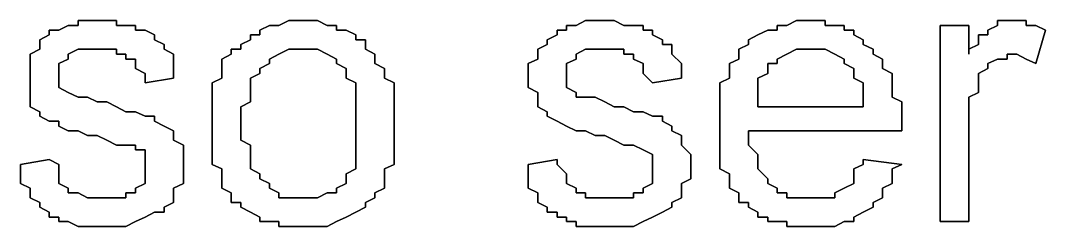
# Model space of a CAD drawing. Header units: metres. Extents: x 2.9 to 42.8, y 1.7 to 28.7.
# Drawn here: x 38.481 to 38.8585, y 19.7044 to 19.7803 of the extents above; entities that cross this region are included whole.
import ezdxf

# ---------------------------------------------------------------- set-up
doc = ezdxf.new("R2010")
doc.units = ezdxf.units.M
doc.layers.add('GRIS', color=8, linetype='Continuous')

msp = doc.modelspace()

# ---------------------------------------------------------------- linework, layer by layer
at = {"layer": 'GRIS', "lineweight": -3}
for points in [[(38.4986, 19.7785), (38.4951, 19.7767), (38.4986, 19.7785)], [(38.5022, 19.7785), (38.4986, 19.7785), (38.5022, 19.7785)], [(38.5057, 19.7803), (38.5022, 19.7803), (38.5057, 19.7803)], [(38.5022, 19.7803), (38.5022, 19.7785), (38.5022, 19.7803)], [(38.5092, 19.7803), (38.5057, 19.7803), (38.5092, 19.7803)], [(38.5128, 19.7803), (38.5092, 19.7803), (38.5128, 19.7803)], [(38.5163, 19.7803), (38.5128, 19.7803), (38.5163, 19.7803)], [(38.5163, 19.7785), (38.5163, 19.7803), (38.5163, 19.7785)], [(38.5198, 19.7785), (38.5163, 19.7785), (38.5198, 19.7785)], [(38.5233, 19.7785), (38.5198, 19.7785), (38.5233, 19.7785)], [(38.5233, 19.7767), (38.5233, 19.7785), (38.5233, 19.7767)], [(38.5727, 19.7785), (38.5692, 19.7767), (38.5727, 19.7785)], [(38.5762, 19.7785), (38.5727, 19.7785), (38.5762, 19.7785)], [(38.5798, 19.7803), (38.5762, 19.7785), (38.5798, 19.7803)], [(38.5833, 19.7803), (38.5798, 19.7803), (38.5833, 19.7803)], [(38.5868, 19.7803), (38.5833, 19.7803), (38.5868, 19.7803)], [(38.5904, 19.7803), (38.5868, 19.7803), (38.5904, 19.7803)], [(38.5939, 19.7785), (38.5904, 19.7803), (38.5939, 19.7785)], [(38.5974, 19.7785), (38.5939, 19.7785), (38.5974, 19.7785)], [(38.5974, 19.7767), (38.5974, 19.7785), (38.5974, 19.7767)], [(38.6856, 19.7785), (38.6821, 19.7785), (38.6856, 19.7785)], [(38.6821, 19.7785), (38.6821, 19.7767), (38.6821, 19.7785)], [(38.6891, 19.7803), (38.6856, 19.7785), (38.6891, 19.7803)], [(38.6927, 19.7803), (38.6891, 19.7803), (38.6927, 19.7803)], [(38.6962, 19.7803), (38.6927, 19.7803), (38.6962, 19.7803)], [(38.6997, 19.7803), (38.6962, 19.7803), (38.6997, 19.7803)], [(38.7032, 19.7785), (38.6997, 19.7803), (38.7032, 19.7785)], [(38.7068, 19.7785), (38.7032, 19.7785), (38.7068, 19.7785)], [(38.7103, 19.7785), (38.7068, 19.7785), (38.7103, 19.7785)], [(38.7103, 19.7767), (38.7103, 19.7785), (38.7103, 19.7767)], [(38.7632, 19.7785), (38.7597, 19.7785), (38.7632, 19.7785)], [(38.7597, 19.7785), (38.7597, 19.7767), (38.7597, 19.7785)], [(38.7668, 19.7803), (38.7632, 19.7785), (38.7668, 19.7803)], [(38.7703, 19.7803), (38.7668, 19.7803), (38.7703, 19.7803)], [(38.7738, 19.7803), (38.7703, 19.7803), (38.7738, 19.7803)], [(38.7773, 19.7803), (38.7738, 19.7803), (38.7773, 19.7803)], [(38.7773, 19.7785), (38.7773, 19.7803), (38.7773, 19.7785)], [(38.7809, 19.7785), (38.7773, 19.7785), (38.7809, 19.7785)], [(38.7844, 19.7785), (38.7809, 19.7785), (38.7844, 19.7785)], [(38.7844, 19.7767), (38.7844, 19.7785), (38.7844, 19.7767)], [(38.8303, 19.7785), (38.8197, 19.7785), (38.8303, 19.7785)], [(38.8197, 19.7785), (38.8197, 19.7062), (38.8197, 19.7785)], [(38.8303, 19.7679), (38.8303, 19.7785), (38.8303, 19.7679)], [(38.8408, 19.7785), (38.8373, 19.7767), (38.8408, 19.7785)], [(38.8444, 19.7803), (38.8408, 19.7803), (38.8444, 19.7803)], [(38.8408, 19.7803), (38.8408, 19.7785), (38.8408, 19.7803)], [(38.8479, 19.7803), (38.8444, 19.7803), (38.8479, 19.7803)], [(38.8514, 19.7803), (38.8479, 19.7803), (38.8514, 19.7803)], [(38.8514, 19.7785), (38.8514, 19.7803), (38.8514, 19.7785)], [(38.8549, 19.7785), (38.8514, 19.7785), (38.8549, 19.7785)], [(38.8585, 19.7767), (38.8549, 19.7785), (38.8585, 19.7767)], [(38.4916, 19.775), (38.4881, 19.7732), (38.4916, 19.775)], [(38.4951, 19.7767), (38.4916, 19.7767), (38.4951, 19.7767)], [(38.4916, 19.7767), (38.4916, 19.775), (38.4916, 19.7767)], [(38.5269, 19.7767), (38.5233, 19.7767), (38.5269, 19.7767)], [(38.5304, 19.775), (38.5269, 19.7767), (38.5304, 19.775)], [(38.5304, 19.7732), (38.5304, 19.775), (38.5304, 19.7732)], [(38.5692, 19.775), (38.5657, 19.775), (38.5692, 19.775)], [(38.5657, 19.775), (38.5657, 19.7732), (38.5657, 19.775)], [(38.5692, 19.7767), (38.5692, 19.775), (38.5692, 19.7767)], [(38.6009, 19.7767), (38.5974, 19.7767), (38.6009, 19.7767)], [(38.6045, 19.775), (38.6009, 19.7767), (38.6045, 19.775)], [(38.6045, 19.7732), (38.6045, 19.775), (38.6045, 19.7732)], [(38.6786, 19.775), (38.675, 19.7732), (38.6786, 19.775)], [(38.6821, 19.7767), (38.6786, 19.7767), (38.6821, 19.7767)], [(38.6786, 19.7767), (38.6786, 19.775), (38.6786, 19.7767)], [(38.7138, 19.7767), (38.7103, 19.7767), (38.7138, 19.7767)], [(38.7138, 19.775), (38.7138, 19.7767), (38.7138, 19.775)], [(38.7174, 19.7732), (38.7138, 19.775), (38.7174, 19.7732)], [(38.7526, 19.775), (38.7491, 19.7732), (38.7526, 19.775)], [(38.7562, 19.7767), (38.7526, 19.775), (38.7562, 19.7767)], [(38.7597, 19.7767), (38.7562, 19.7767), (38.7597, 19.7767)], [(38.7879, 19.7767), (38.7844, 19.7767), (38.7879, 19.7767)], [(38.7879, 19.775), (38.7879, 19.7767), (38.7879, 19.775)], [(38.7914, 19.7732), (38.7879, 19.775), (38.7914, 19.7732)], [(38.8373, 19.775), (38.8338, 19.775), (38.8373, 19.775)], [(38.8338, 19.775), (38.8338, 19.7714), (38.8338, 19.775)], [(38.8373, 19.7767), (38.8373, 19.775), (38.8373, 19.7767)], [(38.8549, 19.7644), (38.8585, 19.7767), (38.8549, 19.7644)], [(38.4881, 19.7697), (38.4845, 19.7679), (38.4881, 19.7697)], [(38.4881, 19.7732), (38.4881, 19.7714), (38.4881, 19.7732)], [(38.4881, 19.7714), (38.4881, 19.7697), (38.4881, 19.7714)], [(38.4986, 19.7679), (38.5022, 19.7697), (38.4986, 19.7679)], [(38.5022, 19.7697), (38.5057, 19.7697), (38.5022, 19.7697)], [(38.5057, 19.7697), (38.5092, 19.7697), (38.5057, 19.7697)], [(38.5092, 19.7697), (38.5128, 19.7697), (38.5092, 19.7697)], [(38.5128, 19.7697), (38.5163, 19.7697), (38.5128, 19.7697)], [(38.5163, 19.7697), (38.5163, 19.7679), (38.5163, 19.7697)], [(38.5339, 19.7714), (38.5304, 19.7732), (38.5339, 19.7714)], [(38.5339, 19.7697), (38.5339, 19.7714), (38.5339, 19.7697)], [(38.5374, 19.7679), (38.5339, 19.7697), (38.5374, 19.7679)], [(38.5621, 19.7697), (38.5586, 19.7697), (38.5621, 19.7697)], [(38.5586, 19.7697), (38.5586, 19.7679), (38.5586, 19.7697)], [(38.5657, 19.7732), (38.5621, 19.7714), (38.5657, 19.7732)], [(38.5621, 19.7714), (38.5621, 19.7697), (38.5621, 19.7714)], [(38.5762, 19.7679), (38.5798, 19.7697), (38.5762, 19.7679)], [(38.5798, 19.7697), (38.5833, 19.7697), (38.5798, 19.7697)], [(38.5833, 19.7697), (38.5868, 19.7697), (38.5833, 19.7697)], [(38.5868, 19.7697), (38.5904, 19.7697), (38.5868, 19.7697)], [(38.5904, 19.7697), (38.5939, 19.7679), (38.5904, 19.7697)], [(38.608, 19.7732), (38.6045, 19.7732), (38.608, 19.7732)], [(38.608, 19.7714), (38.608, 19.7732), (38.608, 19.7714)], [(38.608, 19.7697), (38.608, 19.7714), (38.608, 19.7697)], [(38.6115, 19.7679), (38.608, 19.7697), (38.6115, 19.7679)], [(38.675, 19.7714), (38.6715, 19.7697), (38.675, 19.7714)], [(38.6715, 19.7697), (38.6715, 19.7679), (38.6715, 19.7697)], [(38.675, 19.7732), (38.675, 19.7714), (38.675, 19.7732)], [(38.6856, 19.7679), (38.6891, 19.7697), (38.6856, 19.7679)], [(38.6891, 19.7697), (38.6927, 19.7697), (38.6891, 19.7697)], [(38.6927, 19.7697), (38.6962, 19.7697), (38.6927, 19.7697)], [(38.6962, 19.7697), (38.6997, 19.7697), (38.6962, 19.7697)], [(38.6997, 19.7697), (38.7032, 19.7697), (38.6997, 19.7697)], [(38.7032, 19.7697), (38.7032, 19.7679), (38.7032, 19.7697)], [(38.7174, 19.7714), (38.7174, 19.7732), (38.7174, 19.7714)], [(38.7209, 19.7714), (38.7174, 19.7714), (38.7209, 19.7714)], [(38.7209, 19.7697), (38.7209, 19.7714), (38.7209, 19.7697)], [(38.7209, 19.7679), (38.7209, 19.7697), (38.7209, 19.7679)], [(38.7491, 19.7714), (38.7456, 19.7697), (38.7491, 19.7714)], [(38.7456, 19.7697), (38.7456, 19.7679), (38.7456, 19.7697)], [(38.7491, 19.7732), (38.7491, 19.7714), (38.7491, 19.7732)], [(38.7632, 19.7679), (38.7668, 19.7697), (38.7632, 19.7679)], [(38.7668, 19.7697), (38.7703, 19.7697), (38.7668, 19.7697)], [(38.7703, 19.7697), (38.7738, 19.7697), (38.7703, 19.7697)], [(38.7738, 19.7697), (38.7773, 19.7697), (38.7738, 19.7697)], [(38.7773, 19.7697), (38.7809, 19.7679), (38.7773, 19.7697)], [(38.7914, 19.7714), (38.7914, 19.7732), (38.7914, 19.7714)], [(38.795, 19.7697), (38.7914, 19.7714), (38.795, 19.7697)], [(38.795, 19.7679), (38.795, 19.7697), (38.795, 19.7679)], [(38.8338, 19.7714), (38.8303, 19.7697), (38.8338, 19.7714)], [(38.8303, 19.7697), (38.8303, 19.7679), (38.8303, 19.7697)], [(38.4845, 19.7679), (38.4845, 19.7661), (38.4845, 19.7679)], [(38.4845, 19.7661), (38.4845, 19.7644), (38.4845, 19.7661)], [(38.4951, 19.7644), (38.4986, 19.7661), (38.4951, 19.7644)], [(38.4986, 19.7661), (38.4986, 19.7679), (38.4986, 19.7661)], [(38.5163, 19.7679), (38.5198, 19.7679), (38.5163, 19.7679)], [(38.5198, 19.7679), (38.5198, 19.7661), (38.5198, 19.7679)], [(38.5198, 19.7661), (38.5233, 19.7661), (38.5198, 19.7661)], [(38.5233, 19.7661), (38.5233, 19.7644), (38.5233, 19.7661)], [(38.5374, 19.7644), (38.5374, 19.7679), (38.5374, 19.7644)], [(38.5586, 19.7679), (38.5551, 19.7661), (38.5586, 19.7679)], [(38.5551, 19.7661), (38.5551, 19.7644), (38.5551, 19.7661)], [(38.5727, 19.7661), (38.5762, 19.7679), (38.5727, 19.7661)], [(38.5727, 19.7644), (38.5727, 19.7661), (38.5727, 19.7644)], [(38.5939, 19.7679), (38.5974, 19.7661), (38.5939, 19.7679)], [(38.5974, 19.7661), (38.5974, 19.7644), (38.5974, 19.7661)], [(38.6115, 19.7661), (38.6115, 19.7679), (38.6115, 19.7661)], [(38.6115, 19.7644), (38.6115, 19.7661), (38.6115, 19.7644)], [(38.6715, 19.7661), (38.668, 19.7644), (38.6715, 19.7661)], [(38.6715, 19.7679), (38.6715, 19.7661), (38.6715, 19.7679)], [(38.6821, 19.7644), (38.6856, 19.7661), (38.6821, 19.7644)], [(38.6856, 19.7661), (38.6856, 19.7679), (38.6856, 19.7661)], [(38.7032, 19.7679), (38.7068, 19.7679), (38.7032, 19.7679)], [(38.7068, 19.7679), (38.7068, 19.7661), (38.7068, 19.7679)], [(38.7068, 19.7661), (38.7103, 19.7644), (38.7068, 19.7661)], [(38.7244, 19.7644), (38.7209, 19.7679), (38.7244, 19.7644)], [(38.7456, 19.7661), (38.7421, 19.7644), (38.7456, 19.7661)], [(38.7456, 19.7679), (38.7456, 19.7661), (38.7456, 19.7679)], [(38.7597, 19.7661), (38.7632, 19.7679), (38.7597, 19.7661)], [(38.7597, 19.7644), (38.7597, 19.7661), (38.7597, 19.7644)], [(38.7809, 19.7679), (38.7844, 19.7661), (38.7809, 19.7679)], [(38.7844, 19.7661), (38.7844, 19.7644), (38.7844, 19.7661)], [(38.7985, 19.7661), (38.795, 19.7679), (38.7985, 19.7661)], [(38.7985, 19.7644), (38.7985, 19.7661), (38.7985, 19.7644)], [(38.8373, 19.7644), (38.8408, 19.7661), (38.8373, 19.7644)], [(38.8408, 19.7661), (38.8444, 19.7661), (38.8408, 19.7661)], [(38.8444, 19.7661), (38.8444, 19.7679), (38.8444, 19.7661)], [(38.8444, 19.7679), (38.8479, 19.7679), (38.8444, 19.7679)], [(38.8479, 19.7679), (38.8514, 19.7661), (38.8479, 19.7679)], [(38.8514, 19.7661), (38.8549, 19.7644), (38.8514, 19.7661)], [(38.4845, 19.7644), (38.4845, 19.7608), (38.4845, 19.7644)], [(38.4951, 19.7626), (38.4951, 19.7644), (38.4951, 19.7626)], [(38.4951, 19.7608), (38.4951, 19.7626), (38.4951, 19.7608)], [(38.5233, 19.7644), (38.5233, 19.7626), (38.5233, 19.7644)], [(38.5233, 19.7626), (38.5269, 19.7608), (38.5233, 19.7626)], [(38.5374, 19.7626), (38.5374, 19.7644), (38.5374, 19.7626)], [(38.5374, 19.7591), (38.5374, 19.7626), (38.5374, 19.7591)], [(38.5551, 19.7644), (38.5551, 19.7608), (38.5551, 19.7644)], [(38.5692, 19.7626), (38.5727, 19.7644), (38.5692, 19.7626)], [(38.5692, 19.7608), (38.5692, 19.7626), (38.5692, 19.7608)], [(38.5974, 19.7644), (38.6009, 19.7626), (38.5974, 19.7644)], [(38.6009, 19.7626), (38.6009, 19.7608), (38.6009, 19.7626)], [(38.6151, 19.7626), (38.6115, 19.7644), (38.6151, 19.7626)], [(38.6151, 19.7608), (38.6151, 19.7626), (38.6151, 19.7608)], [(38.668, 19.7644), (38.668, 19.7608), (38.668, 19.7644)], [(38.6821, 19.7626), (38.6821, 19.7644), (38.6821, 19.7626)], [(38.6821, 19.7608), (38.6821, 19.7626), (38.6821, 19.7608)], [(38.7103, 19.7644), (38.7103, 19.7626), (38.7103, 19.7644)], [(38.7103, 19.7626), (38.7103, 19.7608), (38.7103, 19.7626)], [(38.7244, 19.7626), (38.7244, 19.7644), (38.7244, 19.7626)], [(38.7244, 19.7591), (38.7244, 19.7626), (38.7244, 19.7591)], [(38.7421, 19.7644), (38.7421, 19.7626), (38.7421, 19.7644)], [(38.7421, 19.7626), (38.7421, 19.7608), (38.7421, 19.7626)], [(38.7562, 19.7626), (38.7562, 19.7644), (38.7562, 19.7626)], [(38.7562, 19.7644), (38.7597, 19.7644), (38.7562, 19.7644)], [(38.7562, 19.7608), (38.7562, 19.7626), (38.7562, 19.7608)], [(38.7844, 19.7644), (38.7879, 19.7626), (38.7844, 19.7644)], [(38.7879, 19.7626), (38.7879, 19.7608), (38.7879, 19.7626)], [(38.7985, 19.7626), (38.7985, 19.7644), (38.7985, 19.7626)], [(38.802, 19.7608), (38.7985, 19.7626), (38.802, 19.7608)], [(38.8338, 19.7608), (38.8373, 19.7626), (38.8338, 19.7608)], [(38.8373, 19.7626), (38.8373, 19.7644), (38.8373, 19.7626)], [(38.4845, 19.7608), (38.4845, 19.7591), (38.4845, 19.7608)], [(38.4845, 19.7591), (38.4845, 19.7556), (38.4845, 19.7591)], [(38.4951, 19.7573), (38.4951, 19.7608), (38.4951, 19.7573)], [(38.5269, 19.7608), (38.5269, 19.7573), (38.5269, 19.7608)], [(38.5269, 19.7573), (38.5374, 19.7591), (38.5269, 19.7573)], [(38.5551, 19.7591), (38.5516, 19.7573), (38.5551, 19.7591)], [(38.5551, 19.7608), (38.5551, 19.7591), (38.5551, 19.7608)], [(38.5657, 19.7591), (38.5692, 19.7608), (38.5657, 19.7591)], [(38.5657, 19.7573), (38.5657, 19.7591), (38.5657, 19.7573)], [(38.6009, 19.7608), (38.6009, 19.7591), (38.6009, 19.7608)], [(38.6009, 19.7591), (38.6045, 19.7573), (38.6009, 19.7591)], [(38.6151, 19.7591), (38.6151, 19.7608), (38.6151, 19.7591)], [(38.6186, 19.7573), (38.6151, 19.7591), (38.6186, 19.7573)], [(38.668, 19.7608), (38.668, 19.7591), (38.668, 19.7608)], [(38.668, 19.7591), (38.668, 19.7556), (38.668, 19.7591)], [(38.6821, 19.7573), (38.6821, 19.7608), (38.6821, 19.7573)], [(38.7103, 19.7608), (38.7138, 19.7573), (38.7103, 19.7608)], [(38.7138, 19.7573), (38.7244, 19.7591), (38.7138, 19.7573)], [(38.7421, 19.7591), (38.7385, 19.7573), (38.7421, 19.7591)], [(38.7421, 19.7608), (38.7421, 19.7591), (38.7421, 19.7608)], [(38.7526, 19.7591), (38.7562, 19.7608), (38.7526, 19.7591)], [(38.7526, 19.7573), (38.7526, 19.7591), (38.7526, 19.7573)], [(38.7879, 19.7608), (38.7879, 19.7591), (38.7879, 19.7608)], [(38.7879, 19.7591), (38.7914, 19.7573), (38.7879, 19.7591)], [(38.802, 19.7591), (38.802, 19.7608), (38.802, 19.7591)], [(38.802, 19.7573), (38.802, 19.7591), (38.802, 19.7573)], [(38.8338, 19.7591), (38.8338, 19.7608), (38.8338, 19.7591)], [(38.8338, 19.7573), (38.8338, 19.7591), (38.8338, 19.7573)], [(38.4845, 19.7556), (38.4845, 19.7538), (38.4845, 19.7556)], [(38.4951, 19.7556), (38.4951, 19.7573), (38.4951, 19.7556)], [(38.4986, 19.7538), (38.4951, 19.7556), (38.4986, 19.7538)], [(38.5516, 19.7573), (38.5516, 19.7556), (38.5516, 19.7573)], [(38.5516, 19.7556), (38.5516, 19.752), (38.5516, 19.7556)], [(38.5657, 19.7556), (38.5657, 19.7573), (38.5657, 19.7556)], [(38.5657, 19.7538), (38.5657, 19.7556), (38.5657, 19.7538)], [(38.6045, 19.7573), (38.6045, 19.7556), (38.6045, 19.7573)], [(38.6045, 19.7556), (38.6045, 19.7538), (38.6045, 19.7556)], [(38.6186, 19.7538), (38.6186, 19.7573), (38.6186, 19.7538)], [(38.668, 19.7556), (38.6715, 19.7538), (38.668, 19.7556)], [(38.6821, 19.7556), (38.6821, 19.7573), (38.6821, 19.7556)], [(38.6856, 19.7538), (38.6821, 19.7556), (38.6856, 19.7538)], [(38.7385, 19.7573), (38.7385, 19.7538), (38.7385, 19.7573)], [(38.7526, 19.7538), (38.7526, 19.7573), (38.7526, 19.7538)], [(38.7914, 19.7573), (38.7914, 19.7538), (38.7914, 19.7573)], [(38.802, 19.7538), (38.802, 19.7573), (38.802, 19.7538)], [(38.8338, 19.7556), (38.8338, 19.7573), (38.8338, 19.7556)], [(38.8338, 19.7538), (38.8338, 19.7556), (38.8338, 19.7538)], [(38.4845, 19.7538), (38.4845, 19.752), (38.4845, 19.7538)], [(38.4845, 19.752), (38.4845, 19.7485), (38.4845, 19.752)], [(38.5022, 19.752), (38.4986, 19.7538), (38.5022, 19.752)], [(38.5057, 19.752), (38.5022, 19.752), (38.5057, 19.752)], [(38.5092, 19.7503), (38.5057, 19.752), (38.5092, 19.7503)], [(38.5516, 19.752), (38.5516, 19.7503), (38.5516, 19.752)], [(38.5657, 19.7503), (38.5657, 19.7538), (38.5657, 19.7503)], [(38.6045, 19.7538), (38.6045, 19.7503), (38.6045, 19.7538)], [(38.6186, 19.752), (38.6186, 19.7538), (38.6186, 19.752)], [(38.6186, 19.7503), (38.6186, 19.752), (38.6186, 19.7503)], [(38.6715, 19.7538), (38.6715, 19.752), (38.6715, 19.7538)], [(38.6715, 19.752), (38.6715, 19.7485), (38.6715, 19.752)], [(38.6856, 19.752), (38.6856, 19.7538), (38.6856, 19.752)], [(38.6891, 19.752), (38.6856, 19.752), (38.6891, 19.752)], [(38.6927, 19.752), (38.6891, 19.752), (38.6927, 19.752)], [(38.6962, 19.7503), (38.6927, 19.752), (38.6962, 19.7503)], [(38.7385, 19.7538), (38.7385, 19.752), (38.7385, 19.7538)], [(38.7385, 19.752), (38.7385, 19.7503), (38.7385, 19.752)], [(38.7526, 19.752), (38.7526, 19.7538), (38.7526, 19.752)], [(38.7526, 19.7485), (38.7526, 19.752), (38.7526, 19.7485)], [(38.7914, 19.7538), (38.7914, 19.752), (38.7914, 19.7538)], [(38.7914, 19.752), (38.7914, 19.7485), (38.7914, 19.752)], [(38.802, 19.752), (38.802, 19.7538), (38.802, 19.752)], [(38.8056, 19.7503), (38.802, 19.752), (38.8056, 19.7503)], [(38.8303, 19.752), (38.8338, 19.7538), (38.8303, 19.752)], [(38.8303, 19.7485), (38.8303, 19.752), (38.8303, 19.7485)], [(38.4845, 19.7485), (38.4881, 19.7467), (38.4845, 19.7485)], [(38.5128, 19.7503), (38.5092, 19.7503), (38.5128, 19.7503)], [(38.5163, 19.7485), (38.5128, 19.7503), (38.5163, 19.7485)], [(38.5198, 19.7467), (38.5163, 19.7485), (38.5198, 19.7467)], [(38.5516, 19.7503), (38.5516, 19.7467), (38.5516, 19.7503)], [(38.5621, 19.7485), (38.5657, 19.7503), (38.5621, 19.7485)], [(38.5621, 19.7467), (38.5621, 19.7485), (38.5621, 19.7467)], [(38.6045, 19.7503), (38.6045, 19.7485), (38.6045, 19.7503)], [(38.6045, 19.7485), (38.6045, 19.745), (38.6045, 19.7485)], [(38.6186, 19.7467), (38.6186, 19.7503), (38.6186, 19.7467)], [(38.6715, 19.7485), (38.675, 19.7467), (38.6715, 19.7485)], [(38.6997, 19.7485), (38.6962, 19.7503), (38.6997, 19.7485)], [(38.7032, 19.7485), (38.6997, 19.7485), (38.7032, 19.7485)], [(38.7068, 19.7467), (38.7032, 19.7485), (38.7068, 19.7467)], [(38.7385, 19.7503), (38.7385, 19.7467), (38.7385, 19.7503)], [(38.7914, 19.7485), (38.7526, 19.7485), (38.7914, 19.7485)], [(38.8056, 19.7467), (38.8056, 19.7503), (38.8056, 19.7467)], [(38.8303, 19.7467), (38.8303, 19.7485), (38.8303, 19.7467)], [(38.4881, 19.7467), (38.4881, 19.745), (38.4881, 19.7467)], [(38.4881, 19.745), (38.4916, 19.7432), (38.4881, 19.745)], [(38.5233, 19.7467), (38.5198, 19.7467), (38.5233, 19.7467)], [(38.5269, 19.745), (38.5233, 19.7467), (38.5269, 19.745)], [(38.5304, 19.745), (38.5269, 19.745), (38.5304, 19.745)], [(38.5304, 19.7432), (38.5304, 19.745), (38.5304, 19.7432)], [(38.5516, 19.7467), (38.5516, 19.745), (38.5516, 19.7467)], [(38.5516, 19.745), (38.5516, 19.7414), (38.5516, 19.745)], [(38.5621, 19.7432), (38.5621, 19.7467), (38.5621, 19.7432)], [(38.6045, 19.745), (38.6045, 19.7432), (38.6045, 19.745)], [(38.6186, 19.745), (38.6186, 19.7467), (38.6186, 19.745)], [(38.6186, 19.7432), (38.6186, 19.745), (38.6186, 19.7432)], [(38.675, 19.7467), (38.675, 19.745), (38.675, 19.7467)], [(38.675, 19.745), (38.6786, 19.7432), (38.675, 19.745)], [(38.7103, 19.7467), (38.7068, 19.7467), (38.7103, 19.7467)], [(38.7138, 19.745), (38.7103, 19.7467), (38.7138, 19.745)], [(38.7174, 19.745), (38.7138, 19.745), (38.7174, 19.745)], [(38.7174, 19.7432), (38.7174, 19.745), (38.7174, 19.7432)], [(38.7385, 19.7467), (38.7385, 19.745), (38.7385, 19.7467)], [(38.7385, 19.745), (38.7385, 19.7414), (38.7385, 19.745)], [(38.8056, 19.7432), (38.8056, 19.7467), (38.8056, 19.7432)], [(38.8303, 19.7432), (38.8303, 19.7467), (38.8303, 19.7432)], [(38.4916, 19.7432), (38.4951, 19.7432), (38.4916, 19.7432)], [(38.4951, 19.7432), (38.4951, 19.7414), (38.4951, 19.7432)], [(38.4951, 19.7414), (38.4986, 19.7397), (38.4951, 19.7414)], [(38.4986, 19.7397), (38.5022, 19.7397), (38.4986, 19.7397)], [(38.5022, 19.7397), (38.5057, 19.7379), (38.5022, 19.7397)], [(38.5339, 19.7414), (38.5304, 19.7432), (38.5339, 19.7414)], [(38.5374, 19.7397), (38.5339, 19.7414), (38.5374, 19.7397)], [(38.5374, 19.7379), (38.5374, 19.7397), (38.5374, 19.7379)], [(38.5516, 19.7414), (38.5516, 19.7397), (38.5516, 19.7414)], [(38.5516, 19.7397), (38.5516, 19.7362), (38.5516, 19.7397)], [(38.5621, 19.7414), (38.5621, 19.7432), (38.5621, 19.7414)], [(38.5621, 19.7397), (38.5621, 19.7414), (38.5621, 19.7397)], [(38.5621, 19.7362), (38.5621, 19.7397), (38.5621, 19.7362)], [(38.6045, 19.7432), (38.6045, 19.7414), (38.6045, 19.7432)], [(38.6045, 19.7414), (38.6045, 19.7379), (38.6045, 19.7414)], [(38.6186, 19.7397), (38.6186, 19.7432), (38.6186, 19.7397)], [(38.6186, 19.7379), (38.6186, 19.7397), (38.6186, 19.7379)], [(38.6786, 19.7432), (38.6821, 19.7414), (38.6786, 19.7432)], [(38.6821, 19.7414), (38.6856, 19.7397), (38.6821, 19.7414)], [(38.6856, 19.7397), (38.6891, 19.7397), (38.6856, 19.7397)], [(38.6891, 19.7397), (38.6927, 19.7379), (38.6891, 19.7397)], [(38.7209, 19.7414), (38.7174, 19.7432), (38.7209, 19.7414)], [(38.7209, 19.7397), (38.7209, 19.7414), (38.7209, 19.7397)], [(38.7244, 19.7379), (38.7209, 19.7397), (38.7244, 19.7379)], [(38.7385, 19.7414), (38.7385, 19.7397), (38.7385, 19.7414)], [(38.7385, 19.7397), (38.7385, 19.7379), (38.7385, 19.7397)], [(38.7491, 19.7362), (38.7491, 19.7397), (38.7491, 19.7362)], [(38.7491, 19.7397), (38.8056, 19.7397), (38.7491, 19.7397)], [(38.8056, 19.7414), (38.8056, 19.7432), (38.8056, 19.7414)], [(38.8056, 19.7397), (38.8056, 19.7414), (38.8056, 19.7397)], [(38.8303, 19.7062), (38.8303, 19.7432), (38.8303, 19.7062)], [(38.5057, 19.7379), (38.5092, 19.7379), (38.5057, 19.7379)], [(38.5092, 19.7379), (38.5128, 19.7362), (38.5092, 19.7379)], [(38.5128, 19.7362), (38.5163, 19.7344), (38.5128, 19.7362)], [(38.5374, 19.7362), (38.5374, 19.7379), (38.5374, 19.7362)], [(38.541, 19.7344), (38.5374, 19.7362), (38.541, 19.7344)], [(38.5516, 19.7362), (38.5516, 19.7344), (38.5516, 19.7362)], [(38.5657, 19.7344), (38.5621, 19.7362), (38.5657, 19.7344)], [(38.6045, 19.7379), (38.6045, 19.7362), (38.6045, 19.7379)], [(38.6045, 19.7362), (38.6045, 19.7326), (38.6045, 19.7362)], [(38.6186, 19.7344), (38.6186, 19.7379), (38.6186, 19.7344)], [(38.6927, 19.7379), (38.6962, 19.7379), (38.6927, 19.7379)], [(38.6962, 19.7379), (38.6997, 19.7362), (38.6962, 19.7379)], [(38.6997, 19.7362), (38.7032, 19.7344), (38.6997, 19.7362)], [(38.7244, 19.7362), (38.7244, 19.7379), (38.7244, 19.7362)], [(38.7244, 19.7344), (38.7244, 19.7362), (38.7244, 19.7344)], [(38.7385, 19.7379), (38.7385, 19.7344), (38.7385, 19.7379)], [(38.7491, 19.7344), (38.7491, 19.7362), (38.7491, 19.7344)], [(38.5163, 19.7344), (38.5198, 19.7344), (38.5163, 19.7344)], [(38.5198, 19.7344), (38.5233, 19.7344), (38.5198, 19.7344)], [(38.5233, 19.7344), (38.5233, 19.7326), (38.5233, 19.7344)], [(38.5233, 19.7326), (38.5269, 19.7326), (38.5233, 19.7326)], [(38.5269, 19.7326), (38.5269, 19.7309), (38.5269, 19.7326)], [(38.541, 19.7309), (38.541, 19.7344), (38.541, 19.7309)], [(38.5516, 19.7344), (38.5516, 19.7326), (38.5516, 19.7344)], [(38.5516, 19.7326), (38.5516, 19.7291), (38.5516, 19.7326)], [(38.5657, 19.7309), (38.5657, 19.7344), (38.5657, 19.7309)], [(38.6045, 19.7326), (38.6045, 19.7309), (38.6045, 19.7326)], [(38.6186, 19.7326), (38.6186, 19.7344), (38.6186, 19.7326)], [(38.6186, 19.7291), (38.6186, 19.7326), (38.6186, 19.7291)], [(38.7032, 19.7344), (38.7068, 19.7344), (38.7032, 19.7344)], [(38.7068, 19.7344), (38.7103, 19.7326), (38.7068, 19.7344)], [(38.7103, 19.7326), (38.7138, 19.7309), (38.7103, 19.7326)], [(38.7279, 19.7309), (38.7244, 19.7344), (38.7279, 19.7309)], [(38.7385, 19.7344), (38.7385, 19.7326), (38.7385, 19.7344)], [(38.7385, 19.7326), (38.7385, 19.7291), (38.7385, 19.7326)], [(38.7526, 19.7309), (38.7491, 19.7344), (38.7526, 19.7309)], [(38.4916, 19.7291), (38.481, 19.7273), (38.4916, 19.7291)], [(38.4951, 19.7273), (38.4916, 19.7291), (38.4951, 19.7273)], [(38.5269, 19.7309), (38.5269, 19.7273), (38.5269, 19.7309)], [(38.541, 19.7291), (38.541, 19.7309), (38.541, 19.7291)], [(38.541, 19.7273), (38.541, 19.7291), (38.541, 19.7273)], [(38.5516, 19.7291), (38.5516, 19.7273), (38.5516, 19.7291)], [(38.5657, 19.7291), (38.5657, 19.7309), (38.5657, 19.7291)], [(38.5657, 19.7273), (38.5657, 19.7291), (38.5657, 19.7273)], [(38.6045, 19.7309), (38.6045, 19.7291), (38.6045, 19.7309)], [(38.6045, 19.7291), (38.6045, 19.7256), (38.6045, 19.7291)], [(38.6186, 19.7273), (38.6186, 19.7291), (38.6186, 19.7273)], [(38.6786, 19.7291), (38.668, 19.7273), (38.6786, 19.7291)], [(38.6786, 19.7273), (38.6786, 19.7291), (38.6786, 19.7273)], [(38.7138, 19.7309), (38.7138, 19.7273), (38.7138, 19.7309)], [(38.7279, 19.7291), (38.7279, 19.7309), (38.7279, 19.7291)], [(38.7279, 19.7273), (38.7279, 19.7291), (38.7279, 19.7273)], [(38.7385, 19.7291), (38.7385, 19.7273), (38.7385, 19.7291)], [(38.7526, 19.7291), (38.7526, 19.7309), (38.7526, 19.7291)], [(38.7526, 19.7273), (38.7526, 19.7291), (38.7526, 19.7273)], [(38.7914, 19.7291), (38.7914, 19.7273), (38.7914, 19.7291)], [(38.8056, 19.7273), (38.7914, 19.7291), (38.8056, 19.7273)], [(38.481, 19.7273), (38.481, 19.7256), (38.481, 19.7273)], [(38.481, 19.7256), (38.481, 19.7238), (38.481, 19.7256)], [(38.4951, 19.7238), (38.4951, 19.7273), (38.4951, 19.7238)], [(38.5269, 19.7273), (38.5269, 19.7256), (38.5269, 19.7273)], [(38.5269, 19.7256), (38.5269, 19.7238), (38.5269, 19.7256)], [(38.541, 19.7256), (38.541, 19.7273), (38.541, 19.7256)], [(38.541, 19.722), (38.541, 19.7256), (38.541, 19.722)], [(38.5516, 19.7273), (38.5551, 19.7256), (38.5516, 19.7273)], [(38.5551, 19.7256), (38.5551, 19.722), (38.5551, 19.7256)], [(38.5657, 19.7256), (38.5657, 19.7273), (38.5657, 19.7256)], [(38.5692, 19.7238), (38.5657, 19.7256), (38.5692, 19.7238)], [(38.6045, 19.7256), (38.6009, 19.7238), (38.6045, 19.7256)], [(38.6151, 19.7256), (38.6186, 19.7273), (38.6151, 19.7256)], [(38.6151, 19.7238), (38.6151, 19.7256), (38.6151, 19.7238)], [(38.668, 19.7273), (38.668, 19.7256), (38.668, 19.7273)], [(38.668, 19.7256), (38.668, 19.7238), (38.668, 19.7256)], [(38.6821, 19.7238), (38.6786, 19.7273), (38.6821, 19.7238)], [(38.7138, 19.7273), (38.7138, 19.7256), (38.7138, 19.7273)], [(38.7138, 19.7256), (38.7138, 19.7238), (38.7138, 19.7256)], [(38.7279, 19.7256), (38.7279, 19.7273), (38.7279, 19.7256)], [(38.7279, 19.722), (38.7279, 19.7256), (38.7279, 19.722)], [(38.7385, 19.7273), (38.7385, 19.7256), (38.7385, 19.7273)], [(38.7385, 19.7256), (38.7421, 19.7238), (38.7385, 19.7256)], [(38.7526, 19.7256), (38.7526, 19.7273), (38.7526, 19.7256)], [(38.7562, 19.722), (38.7526, 19.7256), (38.7562, 19.722)], [(38.7914, 19.7273), (38.7879, 19.7256), (38.7914, 19.7273)], [(38.7879, 19.7256), (38.7879, 19.722), (38.7879, 19.7256)], [(38.802, 19.7256), (38.8056, 19.7273), (38.802, 19.7256)], [(38.802, 19.722), (38.802, 19.7256), (38.802, 19.722)], [(38.481, 19.7238), (38.481, 19.7203), (38.481, 19.7238)], [(38.4951, 19.722), (38.4951, 19.7238), (38.4951, 19.722)], [(38.4951, 19.7203), (38.4951, 19.722), (38.4951, 19.7203)], [(38.5269, 19.7238), (38.5269, 19.722), (38.5269, 19.7238)], [(38.5269, 19.722), (38.5269, 19.7203), (38.5269, 19.722)], [(38.541, 19.7203), (38.541, 19.722), (38.541, 19.7203)], [(38.5551, 19.722), (38.5551, 19.7203), (38.5551, 19.722)], [(38.5692, 19.722), (38.5692, 19.7238), (38.5692, 19.722)], [(38.5727, 19.7203), (38.5692, 19.722), (38.5727, 19.7203)], [(38.6009, 19.7238), (38.6009, 19.722), (38.6009, 19.7238)], [(38.6009, 19.722), (38.6009, 19.7203), (38.6009, 19.722)], [(38.6151, 19.722), (38.6151, 19.7238), (38.6151, 19.722)], [(38.6151, 19.7203), (38.6151, 19.722), (38.6151, 19.7203)], [(38.668, 19.7238), (38.668, 19.7203), (38.668, 19.7238)], [(38.6821, 19.722), (38.6821, 19.7238), (38.6821, 19.722)], [(38.6821, 19.7203), (38.6821, 19.722), (38.6821, 19.7203)], [(38.7138, 19.7238), (38.7138, 19.722), (38.7138, 19.7238)], [(38.7138, 19.722), (38.7138, 19.7203), (38.7138, 19.722)], [(38.7244, 19.7203), (38.7279, 19.722), (38.7244, 19.7203)], [(38.7421, 19.7238), (38.7421, 19.7203), (38.7421, 19.7238)], [(38.7562, 19.7203), (38.7562, 19.722), (38.7562, 19.7203)], [(38.7879, 19.722), (38.7879, 19.7203), (38.7879, 19.722)], [(38.802, 19.7203), (38.802, 19.722), (38.802, 19.7203)], [(38.481, 19.7203), (38.4845, 19.7185), (38.481, 19.7203)], [(38.4845, 19.7185), (38.4845, 19.7168), (38.4845, 19.7185)], [(38.4986, 19.7185), (38.4951, 19.7203), (38.4986, 19.7185)], [(38.4986, 19.7168), (38.4986, 19.7185), (38.4986, 19.7168)], [(38.5269, 19.7203), (38.5233, 19.7185), (38.5269, 19.7203)], [(38.5233, 19.7185), (38.5233, 19.7168), (38.5233, 19.7185)], [(38.5374, 19.7185), (38.541, 19.7203), (38.5374, 19.7185)], [(38.5374, 19.715), (38.5374, 19.7185), (38.5374, 19.715)], [(38.5551, 19.7203), (38.5551, 19.7185), (38.5551, 19.7203)], [(38.5551, 19.7185), (38.5586, 19.7168), (38.5551, 19.7185)], [(38.5727, 19.7185), (38.5727, 19.7203), (38.5727, 19.7185)], [(38.5762, 19.7168), (38.5727, 19.7185), (38.5762, 19.7168)], [(38.6009, 19.7203), (38.5974, 19.7185), (38.6009, 19.7203)], [(38.5974, 19.7185), (38.5974, 19.7168), (38.5974, 19.7185)], [(38.6115, 19.7168), (38.6151, 19.7185), (38.6115, 19.7168)], [(38.6151, 19.7185), (38.6151, 19.7203), (38.6151, 19.7185)], [(38.668, 19.7203), (38.668, 19.7185), (38.668, 19.7203)], [(38.668, 19.7185), (38.6715, 19.7168), (38.668, 19.7185)], [(38.6856, 19.7185), (38.6821, 19.7203), (38.6856, 19.7185)], [(38.6856, 19.7168), (38.6856, 19.7185), (38.6856, 19.7168)], [(38.7138, 19.7203), (38.7103, 19.7185), (38.7138, 19.7203)], [(38.7103, 19.7185), (38.7103, 19.7168), (38.7103, 19.7185)], [(38.7244, 19.7185), (38.7244, 19.7203), (38.7244, 19.7185)], [(38.7244, 19.715), (38.7244, 19.7185), (38.7244, 19.715)], [(38.7421, 19.7203), (38.7421, 19.7185), (38.7421, 19.7203)], [(38.7421, 19.7185), (38.7456, 19.7168), (38.7421, 19.7185)], [(38.7597, 19.7185), (38.7562, 19.7203), (38.7597, 19.7185)], [(38.7597, 19.7168), (38.7597, 19.7185), (38.7597, 19.7168)], [(38.7844, 19.7185), (38.7809, 19.7168), (38.7844, 19.7185)], [(38.7879, 19.7203), (38.7844, 19.7185), (38.7879, 19.7203)], [(38.7985, 19.7185), (38.802, 19.7203), (38.7985, 19.7185)], [(38.7985, 19.7168), (38.7985, 19.7185), (38.7985, 19.7168)], [(38.4845, 19.7168), (38.4845, 19.715), (38.4845, 19.7168)], [(38.4845, 19.715), (38.4881, 19.7132), (38.4845, 19.715)], [(38.4881, 19.7132), (38.4881, 19.7115), (38.4881, 19.7132)], [(38.5022, 19.7168), (38.4986, 19.7168), (38.5022, 19.7168)], [(38.5057, 19.715), (38.5022, 19.7168), (38.5057, 19.715)], [(38.5092, 19.715), (38.5057, 19.715), (38.5092, 19.715)], [(38.5128, 19.715), (38.5092, 19.715), (38.5128, 19.715)], [(38.5163, 19.715), (38.5128, 19.715), (38.5163, 19.715)], [(38.5198, 19.715), (38.5163, 19.715), (38.5198, 19.715)], [(38.5233, 19.7168), (38.5198, 19.7168), (38.5233, 19.7168)], [(38.5198, 19.7168), (38.5198, 19.715), (38.5198, 19.7168)], [(38.5339, 19.7115), (38.5374, 19.7132), (38.5339, 19.7115)], [(38.5374, 19.7132), (38.5374, 19.715), (38.5374, 19.7132)], [(38.5586, 19.7168), (38.5586, 19.715), (38.5586, 19.7168)], [(38.5586, 19.715), (38.5586, 19.7132), (38.5586, 19.715)], [(38.5586, 19.7132), (38.5621, 19.7132), (38.5586, 19.7132)], [(38.5621, 19.7132), (38.5621, 19.7115), (38.5621, 19.7132)], [(38.5762, 19.715), (38.5762, 19.7168), (38.5762, 19.715)], [(38.5798, 19.715), (38.5762, 19.715), (38.5798, 19.715)], [(38.5833, 19.715), (38.5798, 19.715), (38.5833, 19.715)], [(38.5868, 19.715), (38.5833, 19.715), (38.5868, 19.715)], [(38.5904, 19.715), (38.5868, 19.715), (38.5904, 19.715)], [(38.5939, 19.7168), (38.5904, 19.715), (38.5939, 19.7168)], [(38.5974, 19.7168), (38.5939, 19.7168), (38.5974, 19.7168)], [(38.608, 19.7132), (38.6115, 19.715), (38.608, 19.7132)], [(38.608, 19.7115), (38.608, 19.7132), (38.608, 19.7115)], [(38.6115, 19.715), (38.6115, 19.7168), (38.6115, 19.715)], [(38.6715, 19.7168), (38.6715, 19.715), (38.6715, 19.7168)], [(38.6715, 19.715), (38.6715, 19.7132), (38.6715, 19.715)], [(38.6715, 19.7132), (38.675, 19.7115), (38.6715, 19.7132)], [(38.6891, 19.7168), (38.6856, 19.7168), (38.6891, 19.7168)], [(38.6891, 19.715), (38.6891, 19.7168), (38.6891, 19.715)], [(38.6927, 19.715), (38.6891, 19.715), (38.6927, 19.715)], [(38.6962, 19.715), (38.6927, 19.715), (38.6962, 19.715)], [(38.6997, 19.715), (38.6962, 19.715), (38.6997, 19.715)], [(38.7032, 19.715), (38.6997, 19.715), (38.7032, 19.715)], [(38.7068, 19.715), (38.7032, 19.715), (38.7068, 19.715)], [(38.7103, 19.7168), (38.7068, 19.7168), (38.7103, 19.7168)], [(38.7068, 19.7168), (38.7068, 19.715), (38.7068, 19.7168)], [(38.7209, 19.7132), (38.7244, 19.715), (38.7209, 19.7132)], [(38.7209, 19.7115), (38.7209, 19.7132), (38.7209, 19.7115)], [(38.7456, 19.7168), (38.7456, 19.715), (38.7456, 19.7168)], [(38.7456, 19.715), (38.7456, 19.7132), (38.7456, 19.715)], [(38.7456, 19.7132), (38.7491, 19.7132), (38.7456, 19.7132)], [(38.7491, 19.7132), (38.7491, 19.7115), (38.7491, 19.7132)], [(38.7632, 19.7168), (38.7597, 19.7168), (38.7632, 19.7168)], [(38.7632, 19.715), (38.7632, 19.7168), (38.7632, 19.715)], [(38.7668, 19.715), (38.7632, 19.715), (38.7668, 19.715)], [(38.7703, 19.715), (38.7668, 19.715), (38.7703, 19.715)], [(38.7738, 19.715), (38.7703, 19.715), (38.7738, 19.715)], [(38.7773, 19.715), (38.7738, 19.715), (38.7773, 19.715)], [(38.7809, 19.715), (38.7773, 19.715), (38.7809, 19.715)], [(38.7809, 19.7168), (38.7809, 19.715), (38.7809, 19.7168)], [(38.795, 19.7132), (38.7985, 19.715), (38.795, 19.7132)], [(38.795, 19.7115), (38.795, 19.7132), (38.795, 19.7115)], [(38.7985, 19.715), (38.7985, 19.7168), (38.7985, 19.715)], [(38.4881, 19.7115), (38.4916, 19.7097), (38.4881, 19.7115)], [(38.4916, 19.7097), (38.4916, 19.7079), (38.4916, 19.7097)], [(38.5269, 19.7079), (38.5304, 19.7097), (38.5269, 19.7079)], [(38.5304, 19.7097), (38.5339, 19.7097), (38.5304, 19.7097)], [(38.5339, 19.7097), (38.5339, 19.7115), (38.5339, 19.7097)], [(38.5621, 19.7115), (38.5657, 19.7097), (38.5621, 19.7115)], [(38.5657, 19.7097), (38.5692, 19.7079), (38.5657, 19.7097)], [(38.6009, 19.7079), (38.6045, 19.7097), (38.6009, 19.7079)], [(38.6045, 19.7097), (38.608, 19.7115), (38.6045, 19.7097)], [(38.675, 19.7115), (38.675, 19.7097), (38.675, 19.7115)], [(38.675, 19.7097), (38.6786, 19.7097), (38.675, 19.7097)], [(38.6786, 19.7097), (38.6786, 19.7079), (38.6786, 19.7097)], [(38.7138, 19.7079), (38.7174, 19.7097), (38.7138, 19.7079)], [(38.7174, 19.7097), (38.7209, 19.7115), (38.7174, 19.7097)], [(38.7491, 19.7115), (38.7526, 19.7097), (38.7491, 19.7115)], [(38.7526, 19.7097), (38.7526, 19.7079), (38.7526, 19.7097)], [(38.7879, 19.7079), (38.7914, 19.7097), (38.7879, 19.7079)], [(38.7914, 19.7097), (38.795, 19.7115), (38.7914, 19.7097)], [(38.4916, 19.7079), (38.4951, 19.7079), (38.4916, 19.7079)], [(38.4951, 19.7079), (38.4951, 19.7062), (38.4951, 19.7079)], [(38.4951, 19.7062), (38.4986, 19.7062), (38.4951, 19.7062)], [(38.4986, 19.7062), (38.5022, 19.7044), (38.4986, 19.7062)], [(38.5198, 19.7044), (38.5233, 19.7062), (38.5198, 19.7044)], [(38.5233, 19.7062), (38.5269, 19.7079), (38.5233, 19.7062)], [(38.5692, 19.7079), (38.5692, 19.7062), (38.5692, 19.7079)], [(38.5692, 19.7062), (38.5727, 19.7062), (38.5692, 19.7062)], [(38.5727, 19.7062), (38.5762, 19.7062), (38.5727, 19.7062)], [(38.5762, 19.7062), (38.5762, 19.7044), (38.5762, 19.7062)], [(38.5939, 19.7044), (38.5974, 19.7062), (38.5939, 19.7044)], [(38.5974, 19.7062), (38.6009, 19.7079), (38.5974, 19.7062)], [(38.6786, 19.7079), (38.6821, 19.7079), (38.6786, 19.7079)], [(38.6821, 19.7079), (38.6821, 19.7062), (38.6821, 19.7079)], [(38.6821, 19.7062), (38.6856, 19.7062), (38.6821, 19.7062)], [(38.6856, 19.7062), (38.6856, 19.7044), (38.6856, 19.7062)], [(38.7068, 19.7044), (38.7103, 19.7062), (38.7068, 19.7044)], [(38.7103, 19.7062), (38.7138, 19.7079), (38.7103, 19.7062)], [(38.7526, 19.7079), (38.7562, 19.7079), (38.7526, 19.7079)], [(38.7562, 19.7079), (38.7562, 19.7062), (38.7562, 19.7079)], [(38.7562, 19.7062), (38.7597, 19.7062), (38.7562, 19.7062)], [(38.7597, 19.7062), (38.7632, 19.7062), (38.7597, 19.7062)], [(38.7632, 19.7062), (38.7632, 19.7044), (38.7632, 19.7062)], [(38.7809, 19.7044), (38.7844, 19.7062), (38.7809, 19.7044)], [(38.7844, 19.7062), (38.7879, 19.7062), (38.7844, 19.7062)], [(38.7879, 19.7062), (38.7879, 19.7079), (38.7879, 19.7062)], [(38.8197, 19.7062), (38.8303, 19.7062), (38.8197, 19.7062)], [(38.5022, 19.7044), (38.5057, 19.7044), (38.5022, 19.7044)], [(38.5057, 19.7044), (38.5092, 19.7044), (38.5057, 19.7044)], [(38.5092, 19.7044), (38.5128, 19.7044), (38.5092, 19.7044)], [(38.5128, 19.7044), (38.5163, 19.7044), (38.5128, 19.7044)], [(38.5163, 19.7044), (38.5198, 19.7044), (38.5163, 19.7044)], [(38.5762, 19.7044), (38.5798, 19.7044), (38.5762, 19.7044)], [(38.5798, 19.7044), (38.5833, 19.7044), (38.5798, 19.7044)], [(38.5833, 19.7044), (38.5868, 19.7044), (38.5833, 19.7044)], [(38.5868, 19.7044), (38.5904, 19.7044), (38.5868, 19.7044)], [(38.5904, 19.7044), (38.5939, 19.7044), (38.5904, 19.7044)], [(38.6856, 19.7044), (38.6891, 19.7044), (38.6856, 19.7044)], [(38.6891, 19.7044), (38.6927, 19.7044), (38.6891, 19.7044)], [(38.6927, 19.7044), (38.6962, 19.7044), (38.6927, 19.7044)], [(38.6962, 19.7044), (38.6997, 19.7044), (38.6962, 19.7044)], [(38.6997, 19.7044), (38.7032, 19.7044), (38.6997, 19.7044)], [(38.7032, 19.7044), (38.7068, 19.7044), (38.7032, 19.7044)], [(38.7632, 19.7044), (38.7668, 19.7044), (38.7632, 19.7044)], [(38.7668, 19.7044), (38.7703, 19.7044), (38.7668, 19.7044)], [(38.7703, 19.7044), (38.7738, 19.7044), (38.7703, 19.7044)], [(38.7738, 19.7044), (38.7773, 19.7044), (38.7738, 19.7044)], [(38.7773, 19.7044), (38.7809, 19.7044), (38.7773, 19.7044)]]:
    msp.add_lwpolyline(points, dxfattribs=at)

doc.saveas('drawing.dxf')
